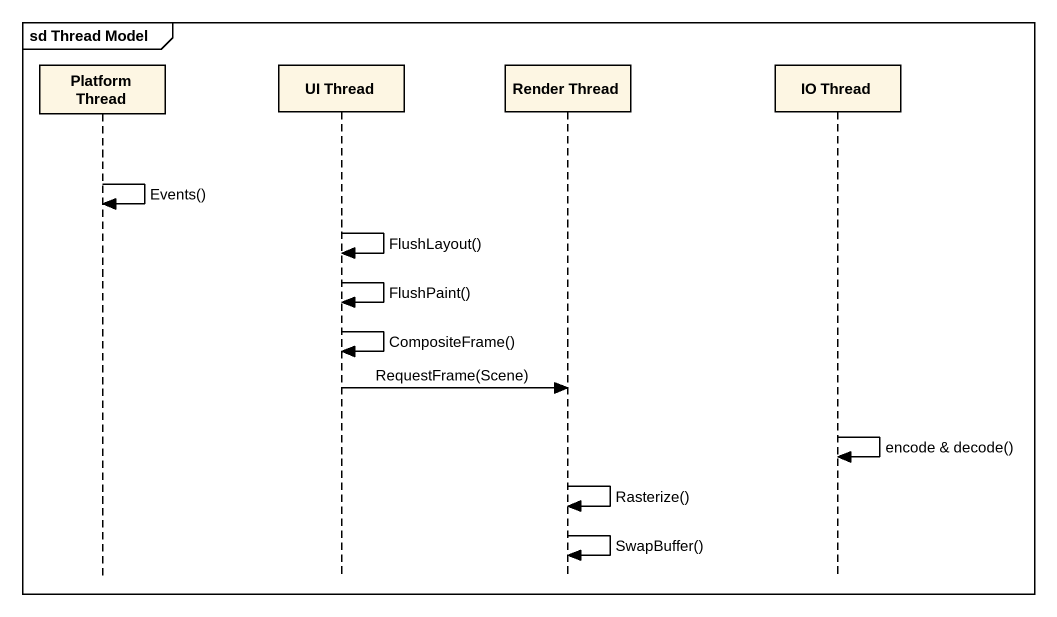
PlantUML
@startuml
mainframe sd Thread Model
hide footbox
participant "Platform Thread" as Platform_Thread
participant "UI Thread" as UI_Thread
participant "Render Thread" as Render_Thread
participant "IO Thread" as IO_Thread

Platform_Thread -> Platform_Thread : Events()
UI_Thread -> UI_Thread : FlushLayout()
UI_Thread -> UI_Thread : FlushPaint()
UI_Thread -> UI_Thread : CompositeFrame()
UI_Thread -> Render_Thread : RequestFrame(Scene)
IO_Thread -> IO_Thread : encode & decode()
Render_Thread -> Render_Thread : Rasterize()
Render_Thread -> Render_Thread : SwapBuffer()
@enduml
